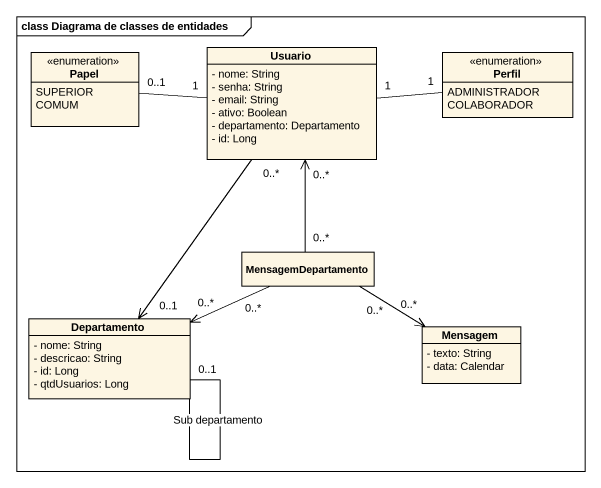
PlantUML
@startuml
mainframe class Diagrama de classes de entidades
hide circle
hide empty members
skinparam classAttributeIconSize 0
enum Papel {
  SUPERIOR
  COMUM
}
class Usuario {
  - nome: String
  - senha: String
  - email: String
  - ativo: Boolean
  - departamento: Departamento
  - id: Long
}
enum Perfil {
  ADMINISTRADOR
  COLABORADOR
}
class MensagemDepartamento
class Departamento {
  - nome: String
  - descricao: String
  - id: Long
  - qtdUsuarios: Long
}
class Mensagem {
  - texto: String
  - data: Calendar
}
Papel "0..1" -right- "1" Usuario
Usuario "0..*" --> "0..1" Departamento
Perfil "1" -left- "1" Usuario
MensagemDepartamento "0..*" -up-> "0..*" Usuario
MensagemDepartamento "0..*" -left-> "0..*" Departamento
MensagemDepartamento "0..*" -right-> "0..*" Mensagem
Departamento -- "0..1" Departamento : Sub departamento
@enduml
